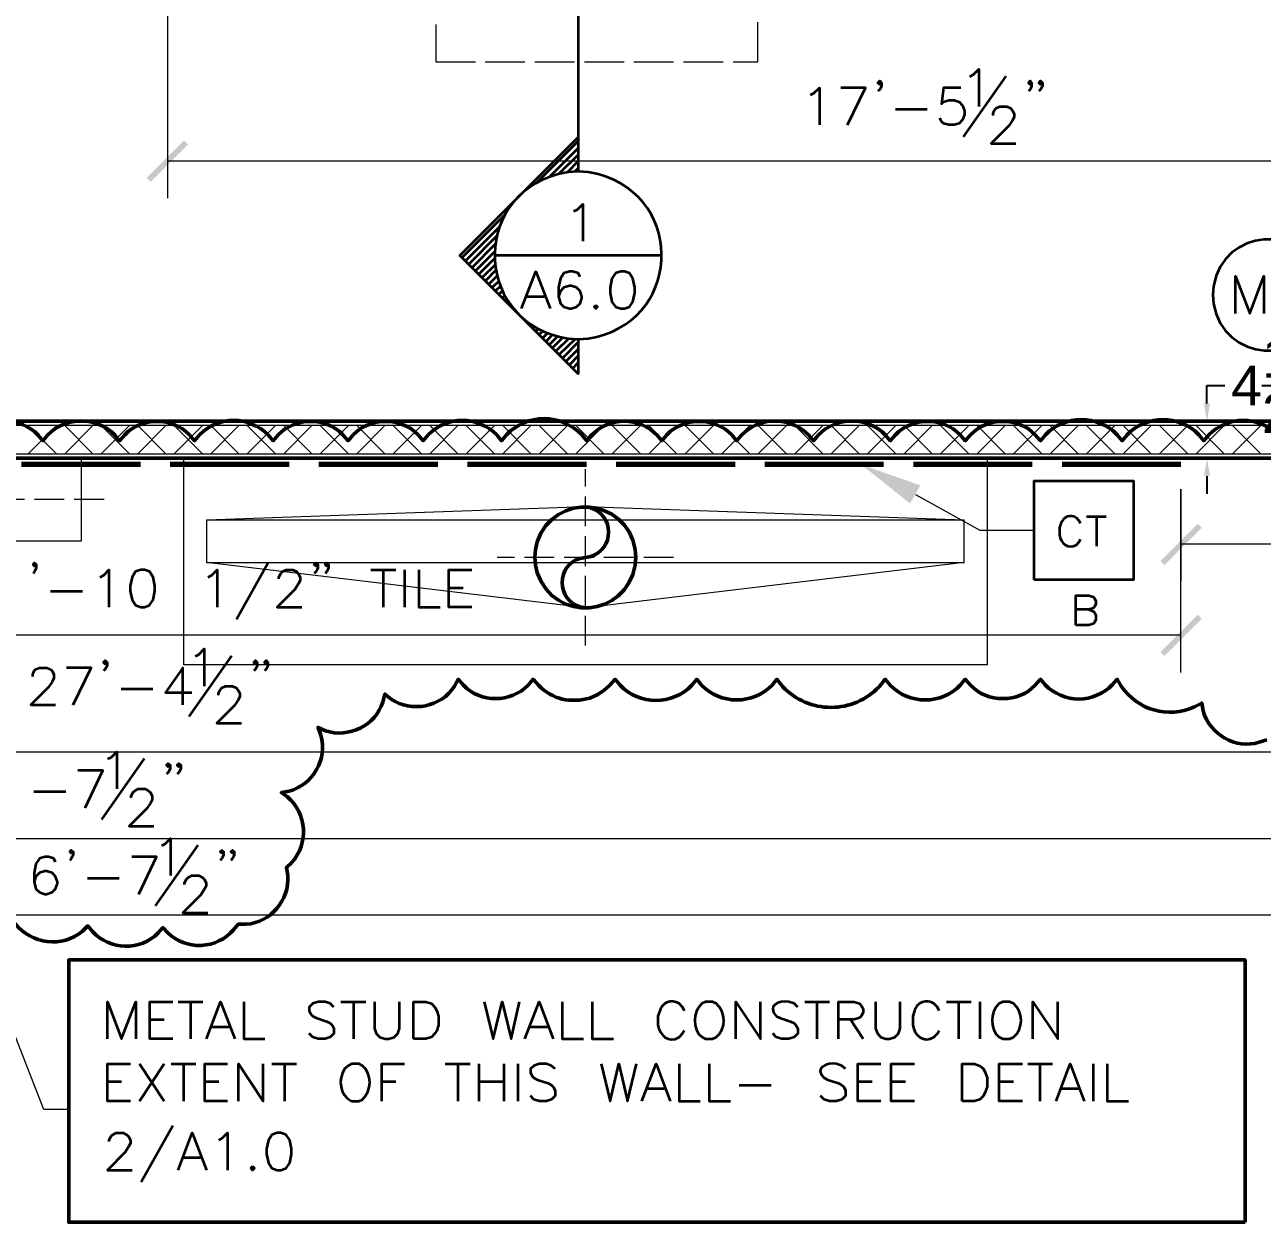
# Model space of a CAD drawing. Header units: inches. Extents: x 5 to 516, y -193 to 129.
# Drawn here: x 198.26 to 210.75, y 49.27 to 61.36 of the extents above; entities that cross this region are included whole.
import ezdxf

# ---------------------------------------------------------------- set-up
doc = ezdxf.new("R2010")
doc.units = ezdxf.units.IN
doc.header["$MEASUREMENT"] = 0
doc.linetypes.add('PDF_IMPORT', pattern=[1, 0.8, -0.2])
for name, color, linetype in [('Highlight', 210, 'Continuous'), ('PDF2_Geometry', 7, 'Continuous'), ('PDF2_Solid Fills', 7, 'Continuous')]:
    doc.layers.add(name, color=color, linetype=linetype)
doc.styles.get("Standard").update_dxf_attribs({"font": 'arial.ttf'})
doc.dimstyles.get("Standard").update_dxf_attribs({"dimtxt": 0.4, "dimasz": 0.18, "dimexe": 0.18, "dimexo": 0.0625, "dimgap": 0.09, "dimtad": 0, "dimtih": 1, "dimtoh": 1, "dimdec": 4, "dimlfac": 12, "dimzin": 0, "dimdsep": 46, "dimlunit": 4, "dimtxsty": 'Standard', "dimcen": 0.09, "dimadec": 3, "dimazin": 0, "dimtfac": 1, "dimtdec": 4, "dimtofl": 0, "dimtmove": 0, "dimatfit": 3, "dimfxl": 1, "dimtolj": 1, "dimtzin": 0, "dimarcsym": 0})

# ---------------------------------------------------------------- blocks, each defined once
blk = doc.blocks.new('*D100')
at = {"layer": 'Defpoints', "color": 0, "transparency": 16777216}
for p in [(210.191, 57.357), (210.191, 57.357), (210.191, 56.983)]:
    blk.add_point(p, dxfattribs=at)
at = {"layer": 'Highlight', "color": 0, "lineweight": -2, "transparency": 16777216}
for p, q in [((210.191, 57.537), (210.191, 57.717)), ((210.191, 57.717), (210.371, 57.717)), ((210.253, 57.357), (210.371, 57.357)), ((210.253, 56.983), (210.371, 56.983)), ((210.191, 56.803), (210.191, 56.623))]:
    blk.add_line(p, q, dxfattribs=at)
at = {"layer": 'Highlight', "color": 0, "transparency": 16777216}
for points in [[(210.161, 57.537), (210.221, 57.537), (210.191, 57.357)], [(210.161, 56.803), (210.221, 56.803), (210.191, 56.983)]]:
    blk.add_solid(points, dxfattribs=at)
at = {"layer": 'Highlight', "color": 0, "transparency": 16777216, "insert": (210.845, 57.717), "char_height": 0.4, "attachment_point": 5}
blk.add_mtext('\\A1;4{\\H1x;\\S1/2;}"', dxfattribs=at)

msp = doc.modelspace()

# ---------------------------------------------------------------- hatches: boundary and pattern name
at = {"layer": 'PDF2_Solid Fills', "transparency": 33554559}
msp.add_hatch(color=256, dxfattribs=at).paths.add_polyline_path([(210.0986802, 55.4034149), (209.7220152, 55.02675), (209.7620152, 54.98675), (210.1386803, 55.3634149)])

# ---------------------------------------------------------------- linework, layer by layer
at = {"layer": 'PDF2_Geometry', "lineweight": 9}
for points in [[(193.2120109, 57.3167486), (217.2020132, 57.3167486), (217.2020132, 64.4000825), (199.7420115, 64.4000825), (199.7420115, 82.3600838)], [(217.9520099, 64.1200803), (217.9520099, 52.6500782), (217.6586766, 52.6500782), (217.6586766, 57.0234136), (193.2120079, 57.0234136)]]:
    msp.add_lwpolyline(points, dxfattribs=at)
at = {"layer": 'PDF2_Geometry', "lineweight": 35}
for points in [[(203.8453464, 65.1934141), (203.8453464, 59.9767469)], [(207.7353478, 60.2267457), (208.1653478, 60.8400791)], [(207.7986752, 60.8367514), (207.8353419, 60.8567514), (207.8886752, 60.9100848), (207.8886752, 60.5334181)], [(206.1920127, 60.6500856), (206.2253461, 60.6667522), (206.2820127, 60.7200856), (206.2820127, 60.3467522)], [(206.5653445, 60.3467476), (206.7453445, 60.720081), (206.4953445, 60.720081)], [(206.9053442, 60.7734173), (206.8886775, 60.7567506), (206.8686775, 60.7734173), (206.8886775, 60.7934173), (206.9053442, 60.7734173), (206.9053442, 60.7400839), (206.8886775, 60.7034173), (206.8686775, 60.6867506)], [(207.7086822, 60.7200861), (207.5320155, 60.7200861), (207.5120155, 60.5600861), (207.5320155, 60.5800861), (207.5853489, 60.5967528), (207.6386822, 60.5967528), (207.6920156, 60.5800861), (207.7253489, 60.5434194), (207.7453489, 60.4900861), (207.7453489, 60.4534194), (207.7253489, 60.4000861), (207.6920156, 60.3634194), (207.6386822, 60.3467527), (207.5853489, 60.3467527), (207.5320155, 60.3634194), (207.5120155, 60.3834194), (207.4953489, 60.4167527)], [(208.4220137, 60.7734173), (208.4053471, 60.7567506), (208.3886804, 60.7734173), (208.4053471, 60.7934173), (208.4220137, 60.7734173), (208.4220137, 60.7400839), (208.4053471, 60.7034173), (208.3886804, 60.6867506)], [(208.5320126, 60.7734173), (208.5120126, 60.7567506), (208.495346, 60.7734173), (208.5120126, 60.7934173), (208.5320126, 60.7734173), (208.5320126, 60.7400839), (208.5120126, 60.7034173), (208.495346, 60.6867506)], [(207.0486751, 60.5067479), (207.3686751, 60.5067479)], [(208.0320126, 60.4434137), (208.0320126, 60.4634137), (208.0486793, 60.4967471), (208.0653459, 60.5167471), (208.1020126, 60.5334137), (208.1720126, 60.5334137), (208.2086793, 60.5167471), (208.225346, 60.4967471), (208.245346, 60.4634137), (208.245346, 60.4267471), (208.225346, 60.3900804), (208.1920126, 60.336747), (208.0120126, 60.1600804), (208.2620126, 60.1600804)], [(203.8453464, 58.1867505), (203.8453464, 57.8367505), (202.652013, 59.0300839), (203.8453464, 60.2234174)], [(203.8453464, 60.2234159), (203.8453464, 59.8767492)], [(203.8453464, 60.1834175), (203.4286797, 59.7667508)], [(203.8453464, 60.113417), (203.5553464, 59.8234169)], [(203.8453464, 60.0467462), (203.6520131, 59.8534129)], [(203.8453464, 59.9800823), (203.7353464, 59.8667489)], [(204.0486798, 59.8500831), (203.9486798, 59.8700831), (203.8453464, 59.8767497), (203.7453464, 59.8700831), (203.6453464, 59.8500831)], [(203.8453464, 59.9100817), (203.8086797, 59.873415)], [(203.1120157, 59.4467502), (202.675349, 59.0100835)], [(203.8020114, 59.4767456), (203.8386781, 59.4934123), (203.8920115, 59.5467456), (203.8920115, 59.1734123)], [(203.055348, 59.3234151), (202.7086813, 58.9767484)], [(203.0253458, 59.226749), (202.7420124, 58.9434156)], [(203.0086764, 59.1434157), (202.7753431, 58.9100823)], [(203.00201, 59.0667487), (202.8086767, 58.8734154)], [(203.00201, 59.0000814), (202.8453434, 58.8400813)], [(204.688676, 59.0300835), (203.0020092, 59.0300835)], [(203.0086764, 58.9367506), (202.8786764, 58.8067506)], [(203.0153428, 58.8800828), (202.9120095, 58.7734162)], [(203.0286824, 58.8234151), (202.9453491, 58.7400817)], [(203.2753458, 58.4934149), (203.4186792, 58.8667483), (203.5620125, 58.4934149)], [(203.8653456, 58.8134155), (203.8453456, 58.8500822), (203.7920123, 58.8667488), (203.7586789, 58.8667488), (203.7020123, 58.8500822), (203.6686789, 58.7967488), (203.6486789, 58.7067488), (203.6486789, 58.6167488), (203.6686789, 58.5467488), (203.7020123, 58.5100821), (203.7586789, 58.4934155), (203.7753456, 58.4934155), (203.8286789, 58.5100821), (203.8653456, 58.5467488), (203.8820123, 58.6000821), (203.8820123, 58.6167488), (203.8653456, 58.6700821), (203.8286789, 58.7067488), (203.7753456, 58.7234155), (203.7586789, 58.7234155), (203.7020123, 58.7067488), (203.6686789, 58.6700821), (203.6486789, 58.6167488)], [(210.4786816, 58.443417), (210.4786816, 58.8200836), (210.622015, 58.443417), (210.7653483, 58.8200836), (210.7653483, 58.443417)], [(203.045345, 58.7700839), (202.9786783, 58.7067506)], [(203.0620144, 58.7200826), (203.0120144, 58.6734159)], [(210.2553458, 58.7200827), (210.2486792, 58.633416), (210.2553458, 58.543416)], [(203.0820136, 58.6734144), (203.0453469, 58.6367477)], [(203.1053426, 58.6300828), (203.0820092, 58.6034162)], [(203.1286783, 58.5867512), (203.115345, 58.5700846)], [(203.328677, 58.61675), (203.508677, 58.61675)], [(203.1553439, 58.5467495), (203.1486773, 58.5367495)], [(203.1853461, 58.5067477), (203.1820128, 58.5034144)], [(203.2153415, 58.4700825), (203.2153415, 58.4734159)], [(203.285342, 58.4034152), (203.2820087, 58.4000819)], [(203.3220106, 58.3700832), (203.3186773, 58.3667499)], [(203.3586792, 58.3434176), (203.3520125, 58.3334176)], [(203.4020141, 58.3167486), (203.3853475, 58.300082)], [(203.4420125, 58.2900831), (203.4186792, 58.2667497)], [(203.4886773, 58.2667507), (203.4520106, 58.2334173)], [(203.535342, 58.2467481), (203.485342, 58.1967481)], [(203.5853434, 58.2300821), (203.5220101, 58.1634154)], [(203.6386814, 58.2134161), (203.555348, 58.1300828)], [(203.6920125, 58.2034165), (203.5886792, 58.0967499)], [(203.7520101, 58.1934169), (203.6220101, 58.0634169)], [(203.7453464, 58.1934163), (203.8453464, 58.1867496), (203.9486798, 58.1934163)], [(203.8153442, 58.1867505), (203.6553442, 58.0300839)], [(203.8453464, 58.1534152), (203.6886797, 57.9934152)], [(203.8453464, 58.0834146), (203.7220131, 57.9600813)], [(203.8453464, 58.0167507), (203.7586797, 57.9267507)], [(203.8453464, 57.9500833), (203.7920131, 57.8934166)], [(208.7153473, 56.3267481), (208.702014, 56.2834147), (208.702014, 56.2100814)], [(208.9153474, 56.3267481), (208.902014, 56.3534148), (208.8753474, 56.3834148)], [(208.9753449, 56.3967486), (209.1753449, 56.3967486)], [(209.0753476, 56.3967486), (209.0753476, 56.0967486)], [(208.8753474, 56.1100814), (208.902014, 56.1400814), (208.9153474, 56.1667481)], [(198.378678, 55.9100814), (198.3620113, 55.8934147), (198.3453446, 55.9100814), (198.3620113, 55.9267481), (198.378678, 55.9100814), (198.378678, 55.8734147), (198.3620113, 55.8400814), (198.3453446, 55.8200814)], [(199.0220089, 55.7834165), (199.0586756, 55.8034165), (199.1120089, 55.8567498), (199.1120089, 55.4800831)], [(200.1120155, 55.7834165), (200.1486822, 55.8034165), (200.2020155, 55.8567498), (200.2020155, 55.4800831)], [(200.7186779, 55.9267508), (200.3986778, 55.3567507)], [(200.825347, 55.7667505), (200.825347, 55.7834171), (200.845347, 55.8200838), (200.8620137, 55.8400838), (200.8986803, 55.8567505), (200.9686803, 55.8567505), (201.005347, 55.8400838), (201.0220137, 55.8200838), (201.0420137, 55.7834171), (201.0420137, 55.7500838), (201.0220137, 55.7134171), (200.9886803, 55.6600838), (200.8086803, 55.4800838), (201.0586803, 55.4800838)], [(201.2186779, 55.9100814), (201.2020112, 55.8934147), (201.1820112, 55.9100814), (201.2020112, 55.9267481), (201.2186779, 55.9100814), (201.2186779, 55.8734147), (201.2020112, 55.8400814), (201.1820112, 55.8200814)], [(201.325347, 55.9100814), (201.3086804, 55.8934147), (201.2920137, 55.9100814), (201.3086804, 55.9267481), (201.325347, 55.9100814), (201.325347, 55.8734147), (201.3086804, 55.8400814), (201.2920137, 55.8200814)], [(201.7553465, 55.8567502), (202.0053465, 55.8567502)], [(201.8786782, 55.8567502), (201.8786782, 55.4800835)], [(202.0953463, 55.8567502), (202.0953463, 55.4800835)], [(202.2386772, 55.8567502), (202.2386772, 55.4800835), (202.4520105, 55.4800835)], [(202.7720152, 55.4800819), (202.5420151, 55.4800819), (202.5420151, 55.8567486), (202.7720152, 55.8567486)], [(198.5220089, 55.6434154), (198.8453422, 55.6434154)], [(202.5420151, 55.6767507), (202.6853485, 55.6767507)], [(208.8686758, 55.3000824), (208.8686758, 55.6000824), (208.9986758, 55.6000824), (209.0420092, 55.5834158), (209.0553425, 55.5700824), (209.0686758, 55.5400824), (209.0686758, 55.5134158), (209.0553425, 55.4834158), (209.0420092, 55.4700824), (208.9986758, 55.4567491), (208.8686758, 55.4567491)], [(208.9986807, 55.4567495), (209.042014, 55.4400828), (209.0553474, 55.4267495), (209.0686807, 55.4000828), (209.0686807, 55.3567495), (209.0553474, 55.3267495), (209.042014, 55.3134162), (208.9986807, 55.3000828), (208.8686807, 55.3000828)], [(199.0920094, 54.9234141), (199.0720094, 54.9067474), (199.0553428, 54.9234141), (199.0720094, 54.9434141), (199.0920094, 54.9234141), (199.0920094, 54.8900808), (199.0720094, 54.8534141), (199.0553428, 54.8367474)], [(199.922013, 54.3767493), (200.3520131, 54.9900827)], [(199.9853472, 54.9867482), (200.0186805, 55.0034149), (200.0720139, 55.0600816), (200.0720139, 54.6834149)], [(200.6086789, 54.9234141), (200.5920123, 54.9067474), (200.5720123, 54.9234141), (200.5920123, 54.9434141), (200.6086789, 54.9234141), (200.6086789, 54.8900808), (200.5920123, 54.8534141), (200.5720123, 54.8367474)], [(200.7153413, 54.9234141), (200.6986746, 54.9067474), (200.6820079, 54.9234141), (200.6986746, 54.9434141), (200.7153413, 54.9234141), (200.7153413, 54.8900808), (200.6986746, 54.8534141), (200.6820079, 54.8367474)], [(198.3420094, 54.7800832), (198.3420094, 54.8000832), (198.3586761, 54.8367499), (198.3753427, 54.8534165), (198.4120094, 54.8700832), (198.4853427, 54.8700832), (198.5186761, 54.8534165), (198.5386761, 54.8367499), (198.5553427, 54.8000832), (198.5553427, 54.7634165), (198.5386761, 54.7267499), (198.5020094, 54.6734165), (198.3220094, 54.4967498), (198.5720094, 54.4967498)], [(198.7520097, 54.4967478), (198.9320097, 54.8700812), (198.6820097, 54.8700812)], [(199.8586789, 54.4967496), (199.8586789, 54.8700829), (199.6820122, 54.6200829), (199.9486789, 54.6200829)], [(199.2353471, 54.6567481), (199.5553472, 54.6567481)], [(200.2153412, 54.5934173), (200.2153412, 54.6134173), (200.2353412, 54.6467507), (200.2520079, 54.6667507), (200.2886746, 54.6834173), (200.3586746, 54.6834173), (200.3953413, 54.6667507), (200.4120079, 54.6467507), (200.4320079, 54.6134173), (200.4320079, 54.5767507), (200.4120079, 54.540084), (200.3786746, 54.4867506), (200.1986746, 54.310084), (200.4486746, 54.310084)], [(199.0386783, 53.3367508), (199.4686783, 53.9534175)], [(199.1020124, 53.950083), (199.1386791, 53.9667497), (199.1920124, 54.020083), (199.1920124, 53.6467496)], [(198.8720116, 53.4567493), (199.0486783, 53.833416), (198.7986783, 53.833416)], [(199.7286808, 53.8867488), (199.7086808, 53.8700822), (199.6920141, 53.8867488), (199.7086808, 53.9034155), (199.7286808, 53.8867488), (199.7286808, 53.8500822), (199.7086808, 53.8134155), (199.6920141, 53.7967488)], [(199.8353431, 53.8867488), (199.8153431, 53.8700822), (199.7986764, 53.8867488), (199.8153431, 53.9034155), (199.8353431, 53.8867488), (199.8353431, 53.8500822), (199.8153431, 53.8134155), (199.7986764, 53.7967488)], [(198.3520124, 53.6200828), (198.6753457, 53.6200828)], [(199.3353431, 53.5567487), (199.3353431, 53.5734153), (199.3520097, 53.610082), (199.3720097, 53.6267487), (199.4053431, 53.6467487), (199.4786764, 53.6467487), (199.5120098, 53.6267487), (199.5320098, 53.610082), (199.5486764, 53.5734153), (199.5486764, 53.5367487), (199.5320098, 53.5034153), (199.4953431, 53.450082), (199.3153431, 53.270082), (199.5653431, 53.270082)], [(199.5820133, 52.4667489), (200.0120133, 53.0800822)], [(199.6453474, 53.0767478), (199.6786808, 53.0934145), (199.7320141, 53.1467478), (199.7320141, 52.7734145)], [(198.5720102, 52.9067479), (198.5553435, 52.9434146), (198.5020102, 52.9600813), (198.4653435, 52.9600813), (198.4120102, 52.9434146), (198.3753435, 52.8900813), (198.3586769, 52.8000813), (198.3586769, 52.7100813), (198.3753435, 52.6367479), (198.4120102, 52.6034146), (198.4653435, 52.5834146), (198.4820102, 52.5834146), (198.5386769, 52.6034146), (198.5720102, 52.6367479), (198.5920102, 52.6934146), (198.5920102, 52.7100813), (198.5720102, 52.7634146), (198.5386769, 52.8000813), (198.4820102, 52.8167479), (198.4653435, 52.8167479), (198.4120102, 52.8000813), (198.3753435, 52.7634146), (198.3586769, 52.7100813)], [(198.7520097, 53.0134137), (198.7320097, 52.996747), (198.715343, 53.0134137), (198.7320097, 53.0300803), (198.7520097, 53.0134137), (198.7520097, 52.976747), (198.7320097, 52.9434137), (198.715343, 52.9234137)], [(199.41201, 52.5834142), (199.59201, 52.9600809), (199.34201, 52.9600809)], [(200.2686792, 53.0134137), (200.2520125, 52.996747), (200.2353459, 53.0134137), (200.2520125, 53.0300803), (200.2686792, 53.0134137), (200.2686792, 52.976747), (200.2520125, 52.9434137), (200.2353459, 52.9234137)], [(200.3753483, 53.0134137), (200.3586816, 52.996747), (200.342015, 53.0134137), (200.3586816, 53.0300803), (200.3753483, 53.0134137), (200.3753483, 52.976747), (200.3586816, 52.9434137), (200.342015, 52.9234137)], [(198.8953474, 52.7467477), (199.2153474, 52.7467477)], [(199.8753483, 52.6834169), (199.8753483, 52.7000836), (199.8953483, 52.7367502), (199.9120149, 52.7534169), (199.9486816, 52.7734169), (200.0186816, 52.7734169), (200.0553483, 52.7534169), (200.0720149, 52.7367502), (200.092015, 52.7000836), (200.092015, 52.6667502), (200.0720149, 52.6300836), (200.0386816, 52.5767502), (199.8586816, 52.3967502), (200.1086816, 52.3967502)], [(199.095346, 51.1234158), (199.095346, 51.4967492), (199.2386794, 51.1234158), (199.3820127, 51.4967492), (199.3820127, 51.1234158)], [(199.7553455, 51.1234158), (199.5253455, 51.1234158), (199.5253455, 51.4967492), (199.7553455, 51.4967492)], [(199.8086775, 51.4967476), (200.0586775, 51.4967476)], [(199.9353458, 51.4967476), (199.9353458, 51.1234142)], [(200.0953461, 51.1234158), (200.2386795, 51.4967492), (200.3820128, 51.1234158)], [(200.4720144, 51.4967476), (200.4720144, 51.1234142), (200.6853478, 51.1234142)], [(201.382008, 51.4434164), (201.3453413, 51.4800831), (201.292008, 51.4967497), (201.222008, 51.4967497), (201.1686747, 51.4800831), (201.132008, 51.4434164), (201.132008, 51.4067497), (201.1486746, 51.3734164), (201.1686747, 51.3534164), (201.202008, 51.3367497), (201.3086747, 51.300083), (201.3453413, 51.2834164), (201.3653413, 51.2634164), (201.382008, 51.230083), (201.382008, 51.1767497), (201.3453413, 51.140083), (201.292008, 51.1234164), (201.222008, 51.1234164), (201.1686747, 51.140083), (201.132008, 51.1767497)], [(201.4520085, 51.4967476), (201.7020086, 51.4967476)], [(201.5786769, 51.4967476), (201.5786769, 51.1234142)], [(201.7920151, 51.4967476), (201.7920151, 51.2300809), (201.8086818, 51.1767475), (201.8453484, 51.1400809), (201.8986818, 51.1234142), (201.9353484, 51.1234142), (201.9886818, 51.1400809), (202.0253484, 51.1767475), (202.0420151, 51.2300809), (202.0420151, 51.4967476)], [(202.8986775, 51.4967476), (202.9886775, 51.1234142), (203.0786775, 51.4967476), (203.1686775, 51.1234142), (203.2553442, 51.4967476)], [(203.3086778, 51.1234158), (203.4520112, 51.4967492), (203.5953445, 51.1234158)], [(203.6853461, 51.4967476), (203.6853461, 51.1234142), (203.8986795, 51.1234142)], [(203.9886773, 51.4967476), (203.9886773, 51.1234142), (204.2020107, 51.1234142)], [(204.9186768, 51.4067478), (204.8986768, 51.4434145), (204.8653435, 51.4800812)], [(205.238675, 51.4800809), (205.2020083, 51.4967476), (205.1320083, 51.4967476), (205.0953416, 51.4800809), (205.0620083, 51.4434142)], [(205.4353463, 51.1234158), (205.4353463, 51.4967492), (205.6853463, 51.1234158), (205.6853463, 51.4967492)], [(206.0620146, 51.4434164), (206.0253479, 51.4800831), (205.9720146, 51.4967497)], [(206.1320084, 51.4967476), (206.3820084, 51.4967476)], [(206.2553469, 51.4967476), (206.2553469, 51.1234142)], [(206.4720149, 51.1234158), (206.4720149, 51.4967492), (206.6320149, 51.4967492), (206.6853483, 51.4800825), (206.7020149, 51.4600825), (206.7220149, 51.4267492), (206.7220149, 51.3900825), (206.7020149, 51.3534158), (206.6853483, 51.3367492), (206.6320149, 51.3200825), (206.4720149, 51.3200825)], [(206.8453467, 51.4967476), (206.8453467, 51.2300809), (206.8653467, 51.1767475), (206.89868, 51.1400809), (206.9520133, 51.1234142), (206.98868, 51.1234142), (207.0420133, 51.1400809), (207.07868, 51.1767475), (207.0953467, 51.2300809), (207.0953467, 51.4967476)], [(207.5620147, 51.4967476), (207.8120148, 51.4967476)], [(207.6853465, 51.4967476), (207.6853465, 51.1234142)], [(207.8986779, 51.4967476), (207.8986779, 51.1234142)], [(208.2386752, 51.4800809), (208.2020085, 51.4967476), (208.1320085, 51.4967476), (208.0953419, 51.4800809), (208.0620085, 51.4434142)], [(208.4353465, 51.1234158), (208.4353465, 51.4967492), (208.6853465, 51.1234158), (208.6853465, 51.4967492)], [(204.6686768, 51.4067478), (204.6486768, 51.3534145), (204.6486768, 51.2634145)], [(205.8453479, 51.3534164), (205.8820146, 51.3367497), (205.9886813, 51.300083), (206.0253479, 51.2834164), (206.0420146, 51.2634164), (206.0620146, 51.230083), (206.0620146, 51.1767497), (206.0253479, 51.140083), (205.9720146, 51.1234164), (205.8986813, 51.1234164), (205.8453479, 51.140083), (205.8120146, 51.1767497)], [(199.5253455, 51.3200813), (199.6686789, 51.3200813)], [(200.1486773, 51.2467475), (200.3286773, 51.2467475)], [(203.3653456, 51.2467475), (203.5420122, 51.2467475)], [(204.8653435, 51.1400811), (204.8986768, 51.1767478), (204.9186768, 51.2100811)], [(206.5953466, 51.3200813), (206.7220133, 51.1234146)], [(207.4353443, 51.1400811), (207.4720109, 51.1767478), (207.4886776, 51.2100811)], [(205.1320083, 51.1234142), (205.2020083, 51.1234142), (205.238675, 51.1400809)], [(208.1320085, 51.1234142), (208.2020085, 51.1234142), (208.2386752, 51.1400809)], [(199.3286794, 50.4967475), (199.095346, 50.4967475), (199.095346, 50.8734142), (199.3286794, 50.8734142)], [(199.4186764, 50.8734158), (199.6686764, 50.4967491)], [(199.6686764, 50.8734158), (199.4186764, 50.4967491)], [(199.738677, 50.8734158), (199.988677, 50.8734158)], [(199.8653453, 50.8734158), (199.8653453, 50.4967491)], [(200.3086768, 50.4967475), (200.0786767, 50.4967475), (200.0786767, 50.8734142), (200.3086768, 50.8734142)], [(200.4186765, 50.4967475), (200.4186765, 50.8734142), (200.6686765, 50.4967475), (200.6686765, 50.8734142)], [(200.7553464, 50.8734158), (201.0053465, 50.8734158)], [(200.882008, 50.8734158), (200.882008, 50.4967491)], [(201.6686777, 50.8534158), (201.632011, 50.8734158), (201.5586777, 50.8734158), (201.5253443, 50.8534158), (201.4886777, 50.8200825)], [(201.8653454, 50.4967475), (201.8653454, 50.8734142), (202.0953455, 50.8734142)], [(202.5053466, 50.8734158), (202.7553466, 50.8734158)], [(202.6320081, 50.8734158), (202.6320081, 50.4967491)], [(202.8453463, 50.8734158), (202.8453463, 50.4967491)], [(203.0953464, 50.8734158), (203.0953464, 50.4967491)], [(203.2386773, 50.8734158), (203.2386773, 50.4967491)], [(203.6153456, 50.8200812), (203.5786789, 50.8534146), (203.5253456, 50.8734146), (203.4520122, 50.8734146), (203.3986789, 50.8534146), (203.3653456, 50.8200812), (203.3653456, 50.7834146), (203.3820122, 50.7467479), (203.3986789, 50.7300812), (203.4353456, 50.7100812), (203.5420122, 50.6767479), (203.5786789, 50.6567479), (203.5953456, 50.6400812), (203.6153456, 50.6034146), (203.6153456, 50.5500812), (203.5786789, 50.5134146), (203.5253456, 50.4967479), (203.4520122, 50.4967479), (203.3986789, 50.5134146), (203.3653456, 50.5500812)], [(204.0786771, 50.8734158), (204.1686771, 50.4967491), (204.2553437, 50.8734158), (204.3453437, 50.4967491), (204.4353437, 50.8734158)], [(204.4886774, 50.4967475), (204.6320107, 50.8734142), (204.775344, 50.4967475)], [(204.8653457, 50.8734158), (204.8653457, 50.4967491), (205.078679, 50.4967491)], [(205.1686769, 50.8734158), (205.1686769, 50.4967491), (205.3820102, 50.4967491)], [(206.5420155, 50.8200812), (206.5053488, 50.8534146), (206.4520155, 50.8734146)], [(206.898677, 50.4967475), (206.668677, 50.4967475), (206.668677, 50.8734142), (206.898677, 50.8734142)], [(207.2386803, 50.4967475), (207.0053469, 50.4967475), (207.0053469, 50.8734142), (207.2386803, 50.8734142)], [(208.3286801, 50.4967475), (208.0953468, 50.4967475), (208.0953468, 50.8734142), (208.3286801, 50.8734142)], [(208.3820086, 50.8734158), (208.6320086, 50.8734158)], [(208.5053471, 50.8734158), (208.5053471, 50.4967491)], [(208.6686771, 50.4967475), (208.8120105, 50.8734142), (208.9520105, 50.4967475)], [(209.0420157, 50.8734158), (209.0420157, 50.4967491)], [(209.1853466, 50.8734158), (209.1853466, 50.4967491), (209.3986799, 50.4967491)], [(206.3286821, 50.7300812), (206.3653488, 50.7100812), (206.4720155, 50.6767479), (206.5053488, 50.6567479), (206.5253488, 50.6400812), (206.5420155, 50.6034146), (206.5420155, 50.5500812), (206.5053488, 50.5134146), (206.4520155, 50.4967479), (206.3820155, 50.4967479), (206.3286821, 50.5134146), (206.2920154, 50.5500812)], [(199.095346, 50.6934163), (199.2386794, 50.6934163)], [(200.0786767, 50.6934163), (200.2220101, 50.6934163)], [(201.8653454, 50.6934163), (202.0053455, 50.6934163)], [(202.8453463, 50.6934163), (203.0953464, 50.6934163)], [(204.5420153, 50.6234158), (204.7220153, 50.6234158)], [(205.4720148, 50.6567478), (205.7920149, 50.6567478)], [(206.668677, 50.6934163), (206.8120103, 50.6934163)], [(207.0053469, 50.6934163), (207.1486803, 50.6934163)], [(208.0953468, 50.6934163), (208.2386801, 50.6934163)], [(208.7220151, 50.6234158), (208.8986818, 50.6234158)], [(201.5586777, 50.4967491), (201.632011, 50.4967491), (201.6686777, 50.5134158)], [(199.7553464, 50.2467475), (199.4353463, 49.6767474)], [(199.1153452, 50.0867506), (199.1153452, 50.1034172), (199.1320119, 50.1400839), (199.1486786, 50.1567506), (199.1853452, 50.1767506), (199.2553452, 50.1767506), (199.2920119, 50.1567506), (199.3086786, 50.1400839), (199.3286786, 50.1034172), (199.3286786, 50.0700839), (199.3086786, 50.0334172), (199.2753452, 49.9800839), (199.0953452, 49.8000839), (199.3453452, 49.8000839)], [(199.8086775, 49.800082), (199.9520109, 50.1767487), (200.0953442, 49.800082)], [(200.2220144, 50.1034166), (200.2553478, 50.1234166), (200.3086811, 50.1767499), (200.3086811, 49.8000832)], [(199.8653453, 49.9267503), (200.042012, 49.9267503)]]:
    msp.add_lwpolyline(points, dxfattribs=at)
at = {"layer": 'PDF2_Geometry', "linetype": 'PDF_IMPORT', "lineweight": 15, "ltscale": 0.5}
msp.add_lwpolyline([(205.6586807, 60.9834189), (205.6586807, 64.360085), (202.4086788, 64.3600807), (202.4086804, 60.9834181), (205.6586791, 60.9834189)], dxfattribs=at)
at = {"layer": 'PDF2_Geometry', "lineweight": 15}
for points in [[(199.7020084, 61.6267471), (199.7020084, 64.1100807), (199.7020084, 59.6067471)], [(217.1586816, 59.9800823), (199.7020135, 59.9800823)], [(198.585343, 57.023417), (198.2920097, 57.3167503)], [(198.2920148, 57.023417), (198.5853482, 57.3167503)], [(198.9520083, 57.023417), (198.6620083, 57.3167503)], [(198.66201, 57.023417), (198.95201, 57.3167503)], [(199.3220103, 57.023417), (199.0286769, 57.3167503)], [(199.0286821, 57.023417), (199.3220154, 57.3167503)], [(199.6886756, 57.023417), (199.3986756, 57.3167503)], [(199.3986772, 57.023417), (199.6886772, 57.3167503)], [(199.7653426, 57.023417), (200.0586759, 57.3167503)], [(200.0586775, 57.023417), (199.7653442, 57.3167503)], [(200.4253429, 57.023417), (200.1353429, 57.3167503)], [(200.1353445, 57.023417), (200.4253445, 57.3167503)], [(200.5020098, 57.023417), (200.7953432, 57.3167503)], [(200.7953448, 57.023417), (200.5020115, 57.3167503)], [(201.1620102, 57.023417), (200.8720101, 57.3167503)], [(200.8720118, 57.023417), (201.1620118, 57.3167503)], [(201.2386771, 57.023417), (201.5320105, 57.3167503)], [(201.5320121, 57.023417), (201.2386787, 57.3167503)], [(201.8986774, 57.023417), (201.6086774, 57.3167503)], [(201.608679, 57.023417), (201.898679, 57.3167503)], [(201.9753444, 57.023417), (202.2686777, 57.3167503)], [(202.2686794, 57.023417), (201.975346, 57.3167503)], [(202.6353447, 57.023417), (202.3453447, 57.3167503)], [(202.3453463, 57.023417), (202.6353463, 57.3167503)], [(202.7120116, 57.023417), (203.005345, 57.3167503)], [(203.0053466, 57.023417), (202.7120133, 57.3167503)], [(203.372012, 57.023417), (203.0820119, 57.3167503)], [(203.0820136, 57.023417), (203.3720136, 57.3167503)], [(203.4486789, 57.023417), (203.7420123, 57.3167503)], [(203.7420139, 57.023417), (203.4486805, 57.3167503)], [(204.1086792, 57.023417), (203.8186792, 57.3167503)], [(203.8186808, 57.023417), (204.1086809, 57.3167503)], [(204.1853462, 57.023417), (204.4786795, 57.3167503)], [(204.4786812, 57.023417), (204.1853478, 57.3167503)], [(204.8453465, 57.023417), (204.5553465, 57.3167503)], [(204.5553481, 57.023417), (204.8453481, 57.3167503)], [(205.2153416, 57.023417), (204.9220083, 57.3167503)], [(204.9220134, 57.023417), (205.2153468, 57.3167503)], [(205.5820138, 57.023417), (205.2920137, 57.3167503)], [(205.2920154, 57.023417), (205.5820154, 57.3167503)], [(205.9520089, 57.023417), (205.6586756, 57.3167503)], [(205.6586807, 57.023417), (205.9520141, 57.3167503)], [(206.318681, 57.023417), (206.028681, 57.3167503)], [(206.0286826, 57.023417), (206.3186827, 57.3167503)], [(206.6853464, 57.023417), (206.3953463, 57.3167503)], [(206.395348, 57.023417), (206.685348, 57.3167503)], [(206.7620133, 57.023417), (207.0553467, 57.3167503)], [(207.0553483, 57.023417), (206.7620149, 57.3167503)], [(207.1320085, 57.023417), (207.4220085, 57.3167503)], [(207.4220136, 57.023417), (207.1320136, 57.3167503)], [(207.4986806, 57.023417), (207.7920139, 57.3167503)], [(207.7920156, 57.023417), (207.4986822, 57.3167503)], [(207.8686757, 57.023417), (208.1586758, 57.3167503)], [(208.1586809, 57.023417), (207.8686809, 57.3167503)], [(208.2353479, 57.023417), (208.5286812, 57.3167503)], [(208.5286828, 57.023417), (208.2353495, 57.3167503)], [(208.605343, 57.023417), (208.895343, 57.3167503)], [(208.8953482, 57.023417), (208.6053482, 57.3167503)], [(209.2653433, 57.023417), (208.97201, 57.3167503)], [(208.9720151, 57.023417), (209.2653485, 57.3167503)], [(209.6320087, 57.023417), (209.3420086, 57.3167503)], [(209.3420103, 57.023417), (209.6320103, 57.3167503)], [(210.0020106, 57.023417), (209.7086772, 57.3167503)], [(209.7086824, 57.023417), (210.0020157, 57.3167503)], [(210.3686759, 57.023417), (210.0786759, 57.3167503)], [(210.0786775, 57.023417), (210.3686776, 57.3167503)], [(210.7386779, 57.023417), (210.4453445, 57.3167503)], [(210.4453497, 57.023417), (210.738683, 57.3167503)], [(198.835343, 56.1500818), (198.835343, 56.9834152)], [(199.8653453, 56.9834152), (199.8653453, 54.9000817)], [(207.972015, 56.9834152), (207.972015, 54.9000817), (199.8653478, 54.9000817)], [(207.2486806, 56.6167499), (207.8986806, 56.2567498), (208.4486807, 56.2567498)], [(209.9286802, 54.8200843), (209.9286802, 56.6700844), (209.9286802, 55.7400844)], [(207.7420142, 56.3600835), (203.9186806, 56.4934168), (200.095347, 56.3600835)], [(217.6186765, 56.1167498), (209.928676, 56.1167498)], [(207.7420142, 55.9300806), (203.9186806, 55.4734139), (200.095347, 55.9300806)], [(209.9286802, 55.1967499), (193.2120126, 55.1967499)], [(193.2120109, 54.0200835), (217.6186799, 54.0200835)], [(193.2120109, 53.1467484), (217.6186799, 53.1467484)], [(198.7053449, 50.4100809), (198.4553449, 50.4100809), (197.3853448, 53.1467477)], [(217.242015, 52.3734159), (193.2120125, 52.3734159)]]:
    msp.add_lwpolyline(points, dxfattribs=at)
at = {"layer": 'PDF2_Geometry', "lineweight": 35}
for points in [[(204.2753459, 58.86675), (204.2220126, 58.8500834), (204.1853459, 58.79675), (204.1686792, 58.70675), (204.1686792, 58.6534167), (204.1853459, 58.5634167), (204.2220126, 58.5100834), (204.2753459, 58.4934167), (204.3120126, 58.4934167), (204.3653459, 58.5100834), (204.3986792, 58.5634167), (204.4186793, 58.6534167), (204.4186793, 58.70675), (204.3986792, 58.79675), (204.3653459, 58.8500834), (204.3120126, 58.86675)], [(204.0253459, 58.5267503), (204.0086792, 58.5100836), (204.0253459, 58.493417), (204.0420126, 58.5100836)], [(208.4486793, 55.7567475), (208.4486793, 56.7567476), (209.4486794, 56.7567476), (209.4486794, 55.7567475)], [(199.4320092, 55.8567502), (199.3786759, 55.8400835), (199.3453425, 55.7834169), (199.3253425, 55.6967502), (199.3253425, 55.6434169), (199.3453425, 55.5534169), (199.3786759, 55.5000835), (199.4320092, 55.4800835), (199.4686759, 55.4800835), (199.5220092, 55.5000835), (199.5586759, 55.5534169), (199.5753425, 55.6434169), (199.5753425, 55.6967502), (199.5586759, 55.7834169), (199.5220092, 55.8400835), (199.4686759, 55.8567502)], [(202.185346, 51.1234158), (202.185346, 51.4967492), (202.3086794, 51.4967492), (202.365346, 51.4800825), (202.3986794, 51.4434159), (202.4186794, 51.4067492), (202.435346, 51.3534158), (202.435346, 51.2634158), (202.4186794, 51.2100825), (202.3986794, 51.1767492), (202.365346, 51.1400825), (202.3086794, 51.1234158)], [(207.722015, 50.4967475), (207.722015, 50.8734142), (207.8453484, 50.8734142), (207.8986817, 50.8534142), (207.9353484, 50.8200808), (207.952015, 50.7834142), (207.972015, 50.7300808), (207.972015, 50.6400808), (207.952015, 50.5867475), (207.9353484, 50.5500808), (207.8986817, 50.5134141), (207.8453484, 50.4967475)], [(200.8086776, 50.1767503), (200.7553443, 50.1567503), (200.7220109, 50.103417), (200.7020109, 50.013417), (200.7020109, 49.9600836), (200.7220109, 49.8734169), (200.7553443, 49.8200836), (200.8086776, 49.8000836), (200.8453443, 49.8000836), (200.8986776, 49.8200836), (200.9353443, 49.8734169), (200.952011, 49.9600836), (200.952011, 50.013417), (200.9353443, 50.103417), (200.8986776, 50.1567503), (200.8453443, 50.1767503)], [(200.5586776, 49.8367505), (200.5420109, 49.8200839), (200.5586776, 49.8000839), (200.5786776, 49.8200839)]]:
    msp.add_lwpolyline(points, close=True, dxfattribs=at)
at = {"layer": 'PDF2_Geometry', "lineweight": 50}
for points in [[(193.2120109, 57.3567503), (217.15868, 57.3567503)], [(198.4920101, 57.2167475), (198.4453436, 57.1600815), (198.3986771, 57.2167475)], [(199.2720106, 57.2200807), (199.2186778, 57.1600815), (199.1720096, 57.2167475)], [(200.0253439, 57.2200807), (199.9753442, 57.1600815), (199.9253428, 57.2200807)], [(200.8186772, 57.2200807), (200.7686776, 57.1600815), (200.7186779, 57.2200807)], [(201.5753437, 57.2200807), (201.525344, 57.1600815), (201.4720111, 57.2200807)], [(202.3320101, 57.2200807), (202.2820105, 57.1600815), (202.2320108, 57.2200807)], [(207.0486768, 57.2200807), (206.9953439, 57.1600815), (206.9486775, 57.2167475)], [(207.805345, 57.2200807), (207.7520104, 57.1600815), (207.7020107, 57.2200807)], [(208.5620114, 57.2200807), (208.5120117, 57.1600815), (208.4586772, 57.2200807)], [(209.3853444, 57.2200807), (209.3353447, 57.1600815), (209.2853442, 57.2200807)], [(210.2086782, 57.2200807), (210.1586777, 57.1600815), (210.108678, 57.2200807)], [(217.6186765, 56.9834152), (193.2120075, 56.9834152)], [(203.4320139, 55.8267484), (203.4153472, 55.9034151), (203.4086805, 55.9834151), (203.4153472, 56.0634151), (203.4320139, 56.1400818)], [(204.4220139, 56.0634151), (204.4286807, 55.9834151), (204.4220139, 55.9034151)], [(202.5986778, 54.6834137), (202.6353447, 54.7534142), (202.6886775, 54.693415)], [(203.3420098, 54.693415), (203.3920112, 54.7534142), (203.445344, 54.693415)], [(203.9653433, 54.5634152), (204.038677, 54.5967471), (204.1053443, 54.6400804), (204.1653436, 54.693415), (204.2186782, 54.7534142), (204.2686778, 54.693415)], [(201.8753433, 54.5234151), (201.8953442, 54.6034135), (201.9586767, 54.5534138)], [(210.0653447, 54.4734137), (210.1386776, 54.5134138), (210.1520113, 54.4334137)], [(201.2486767, 54.1900817), (201.2220111, 54.266747), (201.2953432, 54.233415)], [(210.7186778, 54.116748), (210.7953448, 54.1434136)], [(200.9120101, 53.5667483), (200.8520109, 53.6100815), (200.9286778, 53.6234143)], [(198.8453443, 52.2100808), (198.8986772, 52.2634136), (198.9453436, 52.2067475)]]:
    msp.add_lwpolyline(points, dxfattribs=at)
for points in [[(204.7420106, 57.2200807), (204.6886777, 57.1600815), (204.6420113, 57.2167475, 0.4209796826), (203.9786777, 57.2167475), (203.9320113, 57.1600815), (203.8786767, 57.2234139, 0.4244477072), (203.1253434, 57.2234139), (203.0720106, 57.1600815), (203.0253441, 57.2200807)], [(206.268678, 57.2167475), (206.2220115, 57.1600815), (206.1720102, 57.2167475), (206.1153441, 57.2667472, 0.3759039382), (205.4953438, 57.2167475), (205.4453442, 57.1600815), (205.3953445, 57.2200807)], [(203.9186768, 56.4934148), (203.9753434, 56.4834148, -0.7265745192), (203.9753434, 55.9934147), (203.9186768, 55.9834155), (203.8620101, 55.9734155, 0.7263605442), (203.8620101, 55.4834155), (203.9186768, 55.4734155)], [(204.9920106, 54.693415), (205.0420102, 54.7534142), (205.0920099, 54.693415, 0.4201888035), (205.8020116, 54.693415), (205.8520113, 54.7534142), (205.9120105, 54.6767473, 0.4276200089), (206.8820102, 54.6767473), (206.9453443, 54.7534142), (206.9953439, 54.693415, 0.4225839147), (207.7020107, 54.693415), (207.7520104, 54.7534142), (207.805345, 54.693415)], [(208.4586772, 54.693415), (208.5120117, 54.7534142), (208.5586782, 54.6967482, 0.4222930114), (209.2353445, 54.6967482), (209.2853442, 54.7534142), (209.3253443, 54.6834137)], [(199.6086772, 52.1934148), (199.6553436, 52.2467476), (199.7053433, 52.1934148, 0.4261068351), (200.3686768, 52.2234135), (200.4153433, 52.2800813), (200.4953434, 52.2800813, 0.4112083075), (200.9153433, 52.7734149), (200.9020105, 52.8534134), (200.9553434, 52.9034148)]]:
    msp.add_lwpolyline(points, format="xyb", dxfattribs=at)
at = {"layer": 'PDF2_Geometry', "lineweight": 15}
for points in [[(198.835343, 56.9834152), (196.1686761, 56.9834152), (196.1686761, 56.1500818), (198.835343, 56.1500818)], [(200.0953461, 56.3600806), (200.0953461, 55.9300806), (207.7420133, 55.9300806), (207.7420133, 56.3600806)]]:
    msp.add_lwpolyline(points, close=True, dxfattribs=at)
at = {"layer": 'PDF2_Geometry', "linetype": 'PDF_IMPORT', "lineweight": 70, "ltscale": 1.5}
msp.add_lwpolyline([(209.9286802, 56.9200844), (193.2120139, 56.9200844)], dxfattribs=at)
at = {"layer": 'PDF2_Geometry', "linetype": 'PDF_IMPORT', "lineweight": 15, "ltscale": 0.376667}
for points in [[(203.9186768, 55.0934174), (203.9186768, 56.8734156)], [(199.0620141, 56.5667485), (195.9420116, 56.5667485)], [(204.8086779, 55.9834151), (203.0286797, 55.9834151)]]:
    msp.add_lwpolyline(points, dxfattribs=at)
at = {"layer": 'PDF2_Geometry', "lineweight": 50}
msp.add_lwpolyline([(210.5753478, 49.2734172), (210.5753478, 51.920084), (198.7053466, 51.920084), (198.7053466, 49.2734172)], close=True, dxfattribs=at)
at = {"layer": 'PDF2_Geometry', "lineweight": 35}
msp.add_lwpolyline([(207.4886776, 51.4067478), (207.4720109, 51.4434145), (207.4353443, 51.4800812, 0.5083629243), (207.2386776, 51.4067478), (207.2220109, 51.3534145), (207.2220109, 51.2634145)], format="xyb", dxfattribs=at)
for points in [[(203.6453464, 59.8500831), (202.7382353, 59.6028608), (202.8149019, 58.3333607), (203.7453464, 58.1934163)], [(203.9486798, 58.1934163), (204.8779576, 58.3345829), (204.9546798, 59.6013608), (204.0486798, 59.8500831)], [(211.3453459, 58.8067494), (211.1494015, 59.3634161), (210.3586792, 59.3045272), (210.2553458, 58.7200827)], [(210.2553458, 58.543416), (210.3592903, 57.9565271), (211.1552904, 57.9009715), (211.3453459, 58.4600827)], [(208.8753474, 56.3834148), (208.8054029, 56.4225259), (208.7484029, 56.394137), (208.7153473, 56.3267481)], [(208.702014, 56.2100814), (208.7187918, 56.1254147), (208.786014, 56.0592481), (208.8753474, 56.1100814)], [(204.8653435, 51.4800812), (204.7886213, 51.5294145), (204.6938435, 51.4917478), (204.6686768, 51.4067478)], [(205.238675, 51.1400809), (205.3432305, 51.2229142), (205.3387861, 51.3984142), (205.238675, 51.4800809)], [(205.9720146, 51.4967497), (205.8712924, 51.512972), (205.7458479, 51.4624164), (205.8453479, 51.3534164)], [(208.2386752, 51.1400809), (208.3432308, 51.2229142), (208.3387863, 51.3984142), (208.2386752, 51.4800809)], [(205.0620083, 51.4434142), (204.991175, 51.3475253), (205.014175, 51.1608586), (205.1320083, 51.1234142)], [(208.0620085, 51.4434142), (207.9911752, 51.3475253), (208.0141752, 51.1608586), (208.1320085, 51.1234142)], [(204.6486768, 51.2634145), (204.6747879, 51.1579145), (204.7526768, 51.0763589), (204.8653435, 51.1400811)], [(207.2220109, 51.2634145), (207.2400665, 51.1547478), (207.3288998, 51.0788589), (207.4353443, 51.1400811)], [(201.6686777, 50.5134158), (201.7656221, 50.594138), (201.7684555, 50.776638), (201.6686777, 50.8534158)], [(206.4520155, 50.8734146), (206.3604043, 50.8895257), (206.2188488, 50.8313035), (206.3286821, 50.7300812)], [(201.4886777, 50.8200825), (201.4221221, 50.7190825), (201.437011, 50.5473047), (201.5586777, 50.4967491)]]:
    msp.add_open_spline(points, degree=3, dxfattribs=at)
at = {"layer": 'PDF2_Geometry', "lineweight": 50}
for points in [[(198.3986771, 57.2167475), (198.2205104, 57.4002481), (197.9116217, 57.4046918), (197.7353436, 57.2167475)], [(199.1720096, 57.2167475), (198.9873443, 57.40547), (198.6762328, 57.4092473), (198.4920101, 57.2167475)], [(199.9253428, 57.2200807), (199.7532321, 57.3991918), (199.4409, 57.4010805), (199.2720106, 57.2200807)], [(200.7186779, 57.2200807), (200.5196219, 57.4133028), (200.2233436, 57.4158036), (200.0253439, 57.2200807)], [(201.4720111, 57.2200807), (201.3031218, 57.4010805), (200.9908438, 57.3991918), (200.8186772, 57.2200807)], [(202.2320108, 57.2200807), (202.0560108, 57.4000819), (201.7513436, 57.4000819), (201.5753437, 57.2200807)], [(203.0253441, 57.2200807), (202.8262881, 57.4133028), (202.5300099, 57.4158036), (202.3320101, 57.2200807)], [(205.3953445, 57.2200807), (205.2232321, 57.3991918), (204.910844, 57.4010805), (204.7420106, 57.2200807)], [(206.9486775, 57.2167475), (206.7645107, 57.4067483), (206.4523446, 57.4085251), (206.268678, 57.2167475)], [(207.7020107, 57.2200807), (207.5299, 57.3991918), (207.2175102, 57.4010805), (207.0486768, 57.2200807)], [(208.4586772, 57.2200807), (208.2889554, 57.4001921), (207.9721778, 57.4001362), (207.805345, 57.2200807)], [(209.2853442, 57.2200807), (209.0899554, 57.4238042), (208.7565661, 57.4255251), (208.5620114, 57.2200807)], [(210.108678, 57.2200807), (209.9141225, 57.4255251), (209.5807892, 57.4238042), (209.3853444, 57.2200807)], [(210.9020113, 57.2200807), (210.7040116, 57.4158036), (210.4077333, 57.4133028), (210.2086782, 57.2200807)], [(203.4320139, 56.1400818), (203.6070694, 56.647193), (204.3274029, 56.5936374), (204.4220139, 56.0634151)], [(204.4220139, 55.9034151), (204.3232917, 55.3723595), (203.6112361, 55.3190262), (203.4320139, 55.8267484)], [(202.6886775, 54.693415), (202.8575669, 54.5124135), (203.1698991, 54.5143039), (203.3420098, 54.693415)], [(203.445344, 54.693415), (203.5865098, 54.5469136), (203.7728434, 54.5105248), (203.9653433, 54.5634152)], [(204.2686778, 54.693415), (204.4593991, 54.4890252), (204.8013435, 54.4890252), (204.9920106, 54.693415)], [(207.805345, 54.693415), (207.9721778, 54.5133596), (208.2889554, 54.5133036), (208.4586772, 54.693415)], [(201.9586767, 54.5534138), (202.164177, 54.412526), (202.4633442, 54.4716369), (202.5986778, 54.6834137)], [(209.3253443, 54.6834137), (209.494844, 54.4423587), (209.7928448, 54.3553039), (210.0653447, 54.4734137)], [(201.2953432, 54.233415), (201.5303438, 54.1545813), (201.8036219, 54.2870801), (201.8753433, 54.5234151)], [(210.1520113, 54.4334137), (210.2240667, 54.1918585), (210.4767336, 54.0450249), (210.7186778, 54.116748)], [(200.9286778, 53.6234143), (201.1706771, 53.690414), (201.3213442, 53.9481366), (201.2486767, 54.1900817)], [(200.9553434, 52.9034148), (201.1283442, 53.0950804), (201.1125666, 53.3988032), (200.9120101, 53.5667483)], [(198.1653431, 52.2867477), (198.3293429, 52.0776361), (198.6396762, 52.0401911), (198.8453443, 52.2100808)], [(198.9453436, 52.2067475), (199.1195652, 52.0169146), (199.42901, 52.00947), (199.6086772, 52.1934148)]]:
    msp.add_open_spline(points, degree=3, dxfattribs=at)
at = {"layer": 'PDF2_Solid Fills', "lineweight": 35, "transparency": 33554559}
for points in [[(199.8686751, 60.1900839), (199.5320084, 59.7734172), (199.4920084, 59.8134172)], [(199.9086802, 60.1500855), (199.8686802, 60.1900855), (199.5320135, 59.7734188)], [(207.2986751, 56.7100828), (206.7020084, 56.9200828), (207.1953418, 56.5267495)], [(210.0986767, 56.3234149), (209.76201, 55.9067482), (209.72201, 55.9467482)], [(210.1386819, 56.2834165), (210.0986819, 56.3234165), (209.7620152, 55.9067498)]]:
    msp.add_solid(points, dxfattribs=at)

# ---------------------------------------------------------------- dimensions: what is measured, and where the dimension line sits
at = {"layer": 'Highlight'}
dim = msp.add_linear_dim(base=(210.1908832, 57.3567503), p1=(210.1908832, 56.9834152), p2=(210.1908832, 57.3567503), angle=270, dimstyle='Standard', dxfattribs=at)
dim.commit()
dim.dimension.update_dxf_attribs({"geometry": '*D100', "text_midpoint": (210.8446485, 57.7167503)})

doc.saveas('drawing.dxf')
